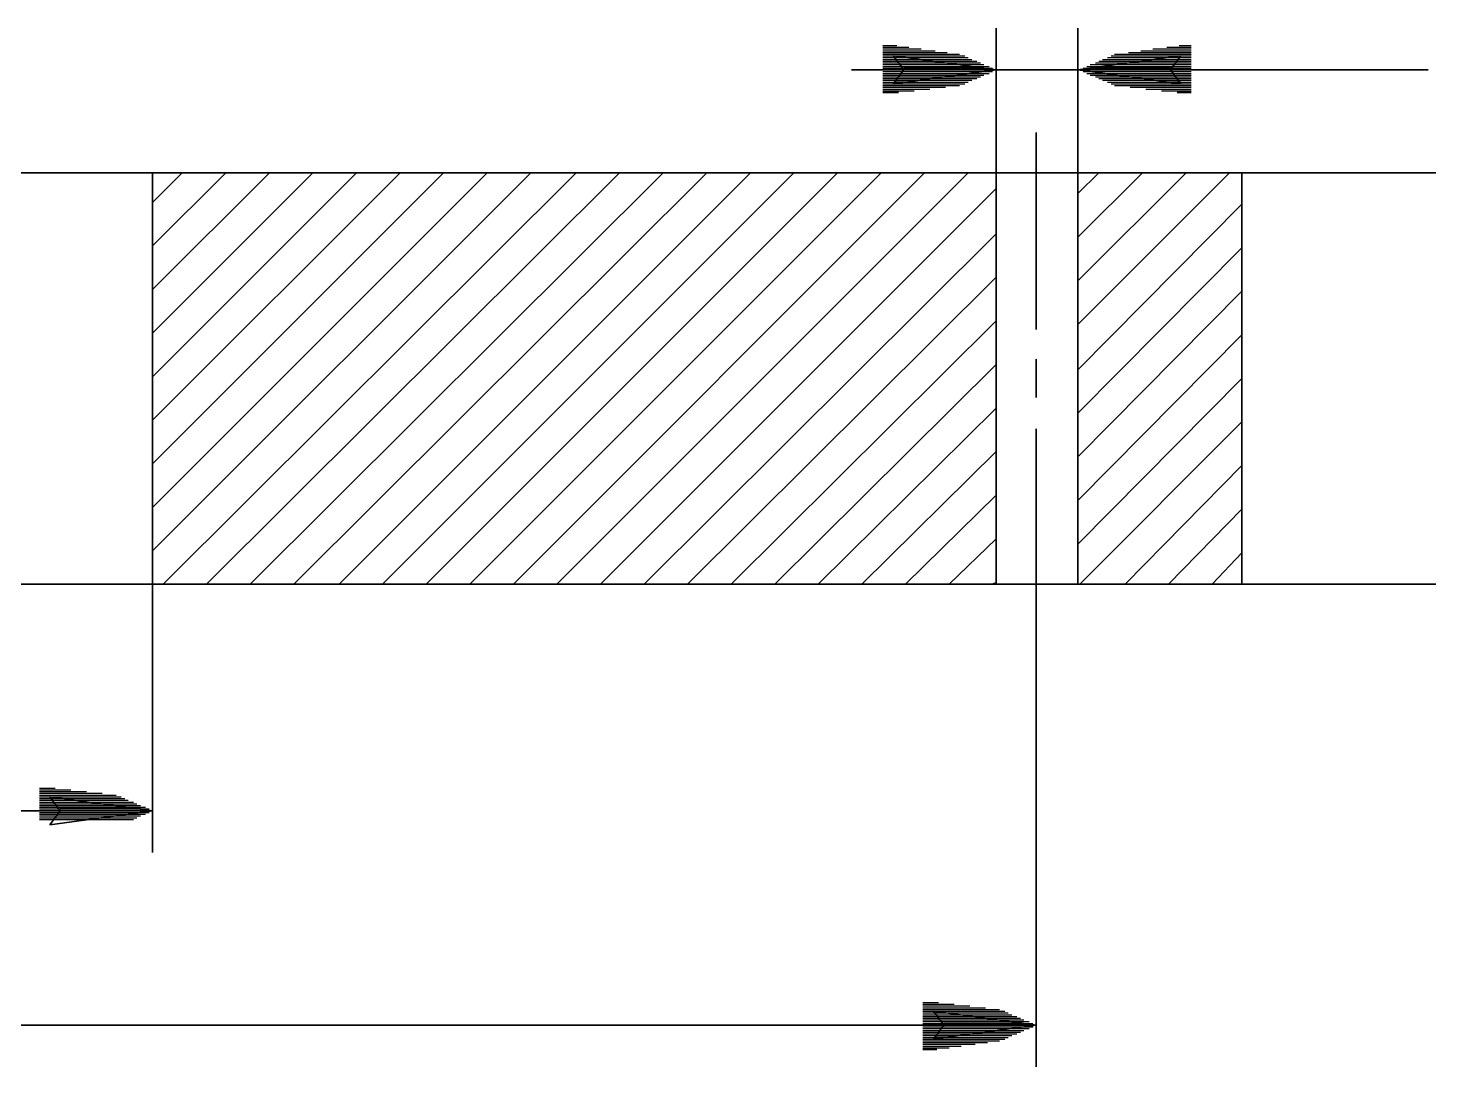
# Model space of a CAD drawing. Extents: x 1 to 210, y 1 to 298.
# Drawn here: x 108.3 to 176.4, y 129.2 to 179.7 of the extents above; entities that cross this region are included whole.
import ezdxf

# ---------------------------------------------------------------- set-up
doc = ezdxf.new("R2010")
doc.units = 0

msp = doc.modelspace()

# ---------------------------------------------------------------- linework, layer by layer
at = {"layer": 'P02021'}
msp.add_lwpolyline([(155.363331, 172.635328), (155.363331, 152.654), (155.363331, 172.635328)], dxfattribs=at)
at = {"layer": 'P02022'}
msp.add_lwpolyline([(159.342664, 152.654), (167.30133, 152.654), (159.342664, 152.654)], dxfattribs=at)
at = {"layer": 'P02023'}
msp.add_lwpolyline([(167.30133, 172.635328), (167.30133, 152.654), (167.30133, 172.635328)], dxfattribs=at)
at = {"layer": 'P02024'}
msp.add_lwpolyline([(114.384663, 152.654), (155.363331, 152.654), (114.384663, 152.654)], dxfattribs=at)
at = {"layer": 'P02026'}
msp.add_lwpolyline([(159.342664, 172.635328), (167.30133, 172.635328), (159.342664, 172.635328)], dxfattribs=at)
at = {"layer": 'P02028'}
msp.add_lwpolyline([(159.342664, 172.635328), (159.342664, 152.654), (159.342664, 172.635328)], dxfattribs=at)
at = {"layer": 'P02031'}
msp.add_lwpolyline([(114.384663, 172.635328), (155.363331, 172.635328), (114.384663, 172.635328)], dxfattribs=at)
at = {"layer": 'P02032'}
msp.add_lwpolyline([(114.384663, 152.654), (114.384663, 172.635328), (114.384663, 152.654)], dxfattribs=at)
at = {"layer": 'P02035'}
msp.add_lwpolyline([(155.363331, 152.654), (159.342664, 152.654), (155.363331, 152.654)], dxfattribs=at)
at = {"layer": 'P02038'}
msp.add_lwpolyline([(155.363331, 172.635328), (159.342664, 172.635328), (155.363331, 172.635328)], dxfattribs=at)
at = {"layer": 'P02041'}
msp.add_lwpolyline([(107.357336, 172.635328), (114.384663, 172.635328), (107.357336, 172.635328)], dxfattribs=at)
at = {"layer": 'P02043'}
msp.add_lwpolyline([(107.357336, 152.654), (114.384663, 152.654), (107.357336, 152.654)], dxfattribs=at)
at = {"layer": 'P02044'}
msp.add_lwpolyline([(157.310661, 174.582658), (157.310661, 165.015326), (157.310661, 174.582658)], dxfattribs=at)
at = {"layer": 'P02045'}
msp.add_lwpolyline([(157.310661, 163.575997), (157.310661, 161.713331), (157.310661, 163.575997)], dxfattribs=at)
at = {"layer": 'P02046'}
msp.add_lwpolyline([(157.310661, 160.189329), (157.310661, 150.621997), (157.310661, 160.189329)], dxfattribs=at)
at = {"layer": 'P02050'}
msp.add_lwpolyline([(165.862001, 152.654), (167.30133, 154.177992), (165.862001, 152.654)], dxfattribs=at)
at = {"layer": 'P02051'}
msp.add_lwpolyline([(163.745335, 152.654), (167.30133, 156.294659), (163.745335, 152.654)], dxfattribs=at)
at = {"layer": 'P02052'}
msp.add_lwpolyline([(161.628668, 152.654), (167.30133, 158.411326), (161.628668, 152.654)], dxfattribs=at)
at = {"layer": 'P02053'}
msp.add_lwpolyline([(159.427327, 152.654), (167.30133, 160.527992), (159.427327, 152.654)], dxfattribs=at)
at = {"layer": 'P02054'}
msp.add_lwpolyline([(159.342664, 154.60133), (167.30133, 162.644659), (159.342664, 154.60133)], dxfattribs=at)
at = {"layer": 'P02055'}
msp.add_lwpolyline([(159.342664, 156.717997), (167.30133, 164.761326), (159.342664, 156.717997)], dxfattribs=at)
at = {"layer": 'P02056'}
msp.add_lwpolyline([(155.193994, 152.654), (155.363331, 152.738664), (155.193994, 152.654)], dxfattribs=at)
at = {"layer": 'P02057'}
msp.add_lwpolyline([(153.077327, 152.654), (155.363331, 154.85533), (153.077327, 152.654)], dxfattribs=at)
at = {"layer": 'P02058'}
msp.add_lwpolyline([(159.342664, 158.834663), (167.30133, 166.877992), (159.342664, 158.834663)], dxfattribs=at)
at = {"layer": 'P02059'}
msp.add_lwpolyline([(159.342664, 160.95133), (167.30133, 168.994659), (159.342664, 160.95133)], dxfattribs=at)
at = {"layer": 'P02060'}
msp.add_lwpolyline([(150.960661, 152.654), (155.363331, 156.971997), (150.960661, 152.654)], dxfattribs=at)
at = {"layer": 'P02061'}
msp.add_lwpolyline([(148.843994, 152.654), (155.363331, 159.088664), (148.843994, 152.654)], dxfattribs=at)
at = {"layer": 'P02062'}
msp.add_lwpolyline([(159.342664, 163.067997), (167.30133, 171.111326), (159.342664, 163.067997)], dxfattribs=at)
at = {"layer": 'P02063'}
msp.add_lwpolyline([(159.342664, 165.269326), (166.708666, 172.635328), (159.342664, 165.269326)], dxfattribs=at)
at = {"layer": 'P02064'}
msp.add_lwpolyline([(146.727327, 152.654), (155.363331, 161.20533), (146.727327, 152.654)], dxfattribs=at)
at = {"layer": 'P02065'}
msp.add_lwpolyline([(144.610661, 152.654), (155.363331, 163.321997), (144.610661, 152.654)], dxfattribs=at)
at = {"layer": 'P02066'}
msp.add_lwpolyline([(159.342664, 167.385993), (164.591999, 172.635328), (159.342664, 167.385993)], dxfattribs=at)
at = {"layer": 'P02067'}
msp.add_lwpolyline([(159.342664, 169.50266), (162.475332, 172.635328), (159.342664, 169.50266)], dxfattribs=at)
at = {"layer": 'P02068'}
msp.add_lwpolyline([(142.493994, 152.654), (155.363331, 165.438664), (142.493994, 152.654)], dxfattribs=at)
at = {"layer": 'P02069'}
msp.add_lwpolyline([(140.377327, 152.654), (155.363331, 167.55533), (140.377327, 152.654)], dxfattribs=at)
at = {"layer": 'P02070'}
msp.add_lwpolyline([(159.342664, 171.619326), (160.358666, 172.635328), (159.342664, 171.619326)], dxfattribs=at)
at = {"layer": 'P02071'}
msp.add_lwpolyline([(138.260661, 152.654), (155.363331, 169.671997), (138.260661, 152.654)], dxfattribs=at)
at = {"layer": 'P02072'}
msp.add_lwpolyline([(136.143994, 152.654), (155.363331, 171.873327), (136.143994, 152.654)], dxfattribs=at)
at = {"layer": 'P02073'}
msp.add_lwpolyline([(134.027327, 152.654), (154.008666, 172.635328), (134.027327, 152.654)], dxfattribs=at)
at = {"layer": 'P02074'}
msp.add_lwpolyline([(131.910661, 152.654), (151.891999, 172.635328), (131.910661, 152.654)], dxfattribs=at)
at = {"layer": 'P02075'}
msp.add_lwpolyline([(129.793994, 152.654), (149.775332, 172.635328), (129.793994, 152.654)], dxfattribs=at)
at = {"layer": 'P02076'}
msp.add_lwpolyline([(127.677327, 152.654), (147.658666, 172.635328), (127.677327, 152.654)], dxfattribs=at)
at = {"layer": 'P02077'}
msp.add_lwpolyline([(125.560661, 152.654), (145.541999, 172.635328), (125.560661, 152.654)], dxfattribs=at)
at = {"layer": 'P02078'}
msp.add_lwpolyline([(123.443994, 152.654), (143.425332, 172.635328), (123.443994, 152.654)], dxfattribs=at)
at = {"layer": 'P02079'}
msp.add_lwpolyline([(121.242664, 152.654), (141.308666, 172.635328), (121.242664, 152.654)], dxfattribs=at)
at = {"layer": 'P02080'}
msp.add_lwpolyline([(119.125997, 152.654), (139.191999, 172.635328), (119.125997, 152.654)], dxfattribs=at)
at = {"layer": 'P02081'}
msp.add_lwpolyline([(117.009331, 152.654), (137.075332, 172.635328), (117.009331, 152.654)], dxfattribs=at)
at = {"layer": 'P02082'}
msp.add_lwpolyline([(114.892664, 152.654), (134.958666, 172.635328), (114.892664, 152.654)], dxfattribs=at)
at = {"layer": 'P02083'}
msp.add_lwpolyline([(114.384663, 154.262666), (132.757325, 172.635328), (114.384663, 154.262666)], dxfattribs=at)
at = {"layer": 'P02084'}
msp.add_lwpolyline([(114.384663, 156.379333), (130.640658, 172.635328), (114.384663, 156.379333)], dxfattribs=at)
at = {"layer": 'P02085'}
msp.add_lwpolyline([(114.384663, 158.496), (128.523992, 172.635328), (114.384663, 158.496)], dxfattribs=at)
at = {"layer": 'P02086'}
msp.add_lwpolyline([(114.384663, 160.612666), (126.407325, 172.635328), (114.384663, 160.612666)], dxfattribs=at)
at = {"layer": 'P02087'}
msp.add_lwpolyline([(114.384663, 162.729333), (124.290669, 172.635328), (114.384663, 162.729333)], dxfattribs=at)
at = {"layer": 'P02088'}
msp.add_lwpolyline([(114.384663, 164.846), (122.174003, 172.635328), (114.384663, 164.846)], dxfattribs=at)
at = {"layer": 'P02089'}
msp.add_lwpolyline([(114.384663, 166.962666), (120.057336, 172.635328), (114.384663, 166.962666)], dxfattribs=at)
at = {"layer": 'P02092'}
msp.add_lwpolyline([(114.384663, 169.079333), (117.940669, 172.635328), (114.384663, 169.079333)], dxfattribs=at)
at = {"layer": 'P02093'}
msp.add_lwpolyline([(114.384663, 171.196), (115.824003, 172.635328), (114.384663, 171.196)], dxfattribs=at)
at = {"layer": 'P02134'}
msp.add_lwpolyline([(165.862001, 152.654), (167.30133, 154.177992), (165.862001, 152.654)], dxfattribs=at)
at = {"layer": 'P02135'}
msp.add_lwpolyline([(163.745335, 152.654), (167.30133, 156.294659), (163.745335, 152.654)], dxfattribs=at)
at = {"layer": 'P02136'}
msp.add_lwpolyline([(161.628668, 152.654), (167.30133, 158.411326), (161.628668, 152.654)], dxfattribs=at)
at = {"layer": 'P02137'}
msp.add_lwpolyline([(159.427327, 152.654), (167.30133, 160.527992), (159.427327, 152.654)], dxfattribs=at)
at = {"layer": 'P02138'}
msp.add_lwpolyline([(159.342664, 154.60133), (167.30133, 162.644659), (159.342664, 154.60133)], dxfattribs=at)
at = {"layer": 'P02139'}
msp.add_lwpolyline([(159.342664, 156.717997), (167.30133, 164.761326), (159.342664, 156.717997)], dxfattribs=at)
at = {"layer": 'P02140'}
msp.add_lwpolyline([(155.193994, 152.654), (155.363331, 152.738664), (155.193994, 152.654)], dxfattribs=at)
at = {"layer": 'P02141'}
msp.add_lwpolyline([(153.077327, 152.654), (155.363331, 154.85533), (153.077327, 152.654)], dxfattribs=at)
at = {"layer": 'P02142'}
msp.add_lwpolyline([(159.342664, 158.834663), (167.30133, 166.877992), (159.342664, 158.834663)], dxfattribs=at)
at = {"layer": 'P02143'}
msp.add_lwpolyline([(159.342664, 160.95133), (167.30133, 168.994659), (159.342664, 160.95133)], dxfattribs=at)
at = {"layer": 'P02144'}
msp.add_lwpolyline([(150.960661, 152.654), (155.363331, 156.971997), (150.960661, 152.654)], dxfattribs=at)
at = {"layer": 'P02145'}
msp.add_lwpolyline([(148.843994, 152.654), (155.363331, 159.088664), (148.843994, 152.654)], dxfattribs=at)
at = {"layer": 'P02146'}
msp.add_lwpolyline([(159.342664, 163.067997), (167.30133, 171.111326), (159.342664, 163.067997)], dxfattribs=at)
at = {"layer": 'P02147'}
msp.add_lwpolyline([(159.342664, 165.269326), (166.708666, 172.635328), (159.342664, 165.269326)], dxfattribs=at)
at = {"layer": 'P02148'}
msp.add_lwpolyline([(146.727327, 152.654), (155.363331, 161.20533), (146.727327, 152.654)], dxfattribs=at)
at = {"layer": 'P02149'}
msp.add_lwpolyline([(144.610661, 152.654), (155.363331, 163.321997), (144.610661, 152.654)], dxfattribs=at)
at = {"layer": 'P02150'}
msp.add_lwpolyline([(159.342664, 167.385993), (164.591999, 172.635328), (159.342664, 167.385993)], dxfattribs=at)
at = {"layer": 'P02151'}
msp.add_lwpolyline([(159.342664, 169.50266), (162.475332, 172.635328), (159.342664, 169.50266)], dxfattribs=at)
at = {"layer": 'P02152'}
msp.add_lwpolyline([(142.493994, 152.654), (155.363331, 165.438664), (142.493994, 152.654)], dxfattribs=at)
at = {"layer": 'P02153'}
msp.add_lwpolyline([(140.377327, 152.654), (155.363331, 167.55533), (140.377327, 152.654)], dxfattribs=at)
at = {"layer": 'P02154'}
msp.add_lwpolyline([(159.342664, 171.619326), (160.358666, 172.635328), (159.342664, 171.619326)], dxfattribs=at)
at = {"layer": 'P02155'}
msp.add_lwpolyline([(138.260661, 152.654), (155.363331, 169.671997), (138.260661, 152.654)], dxfattribs=at)
at = {"layer": 'P02156'}
msp.add_lwpolyline([(136.143994, 152.654), (155.363331, 171.873327), (136.143994, 152.654)], dxfattribs=at)
at = {"layer": 'P02157'}
msp.add_lwpolyline([(134.027327, 152.654), (154.008666, 172.635328), (134.027327, 152.654)], dxfattribs=at)
at = {"layer": 'P02158'}
msp.add_lwpolyline([(131.910661, 152.654), (151.891999, 172.635328), (131.910661, 152.654)], dxfattribs=at)
at = {"layer": 'P02159'}
msp.add_lwpolyline([(129.793994, 152.654), (149.775332, 172.635328), (129.793994, 152.654)], dxfattribs=at)
at = {"layer": 'P02160'}
msp.add_lwpolyline([(127.677327, 152.654), (147.658666, 172.635328), (127.677327, 152.654)], dxfattribs=at)
at = {"layer": 'P02161'}
msp.add_lwpolyline([(125.560661, 152.654), (145.541999, 172.635328), (125.560661, 152.654)], dxfattribs=at)
at = {"layer": 'P02162'}
msp.add_lwpolyline([(123.443994, 152.654), (143.425332, 172.635328), (123.443994, 152.654)], dxfattribs=at)
at = {"layer": 'P02163'}
msp.add_lwpolyline([(121.242664, 152.654), (141.308666, 172.635328), (121.242664, 152.654)], dxfattribs=at)
at = {"layer": 'P02164'}
msp.add_lwpolyline([(119.125997, 152.654), (139.191999, 172.635328), (119.125997, 152.654)], dxfattribs=at)
at = {"layer": 'P02165'}
msp.add_lwpolyline([(117.009331, 152.654), (137.075332, 172.635328), (117.009331, 152.654)], dxfattribs=at)
at = {"layer": 'P02166'}
msp.add_lwpolyline([(114.892664, 152.654), (134.958666, 172.635328), (114.892664, 152.654)], dxfattribs=at)
at = {"layer": 'P02167'}
msp.add_lwpolyline([(114.384663, 154.262666), (132.757325, 172.635328), (114.384663, 154.262666)], dxfattribs=at)
at = {"layer": 'P02168'}
msp.add_lwpolyline([(114.384663, 156.379333), (130.640658, 172.635328), (114.384663, 156.379333)], dxfattribs=at)
at = {"layer": 'P02169'}
msp.add_lwpolyline([(114.384663, 158.496), (128.523992, 172.635328), (114.384663, 158.496)], dxfattribs=at)
at = {"layer": 'P02170'}
msp.add_lwpolyline([(114.384663, 160.612666), (126.407325, 172.635328), (114.384663, 160.612666)], dxfattribs=at)
at = {"layer": 'P02171'}
msp.add_lwpolyline([(114.384663, 162.729333), (124.290669, 172.635328), (114.384663, 162.729333)], dxfattribs=at)
at = {"layer": 'P02172'}
msp.add_lwpolyline([(114.384663, 164.846), (122.174003, 172.635328), (114.384663, 164.846)], dxfattribs=at)
at = {"layer": 'P02173'}
msp.add_lwpolyline([(114.384663, 166.962666), (120.057336, 172.635328), (114.384663, 166.962666)], dxfattribs=at)
at = {"layer": 'P02176'}
msp.add_lwpolyline([(114.384663, 169.079333), (117.940669, 172.635328), (114.384663, 169.079333)], dxfattribs=at)
at = {"layer": 'P02177'}
msp.add_lwpolyline([(114.384663, 171.196), (115.824003, 172.635328), (114.384663, 171.196)], dxfattribs=at)
at = {"layer": 'P02222'}
msp.add_lwpolyline([(157.310661, 152.654), (157.310661, 129.20133), (157.310661, 152.654)], dxfattribs=at)
at = {"layer": 'P02223'}
msp.add_lwpolyline([(155.363331, 172.635328), (155.363331, 179.662666), (155.363331, 172.635328)], dxfattribs=at)
at = {"layer": 'P02224'}
msp.add_lwpolyline([(159.342664, 177.630663), (164.337999, 177.630663), (159.342664, 177.630663)], dxfattribs=at)
at = {"layer": 'P02225'}
msp.add_lwpolyline([(159.342664, 172.635328), (159.342664, 179.662666), (159.342664, 172.635328)], dxfattribs=at)
at = {"layer": 'P02226'}
msp.add_lwpolyline([(164.337999, 177.630663), (176.360661, 177.630663), (164.337999, 177.630663)], dxfattribs=at)
at = {"layer": 'P02229'}
msp.add_lwpolyline([(114.384663, 152.654), (114.384663, 139.615326), (114.384663, 152.654)], dxfattribs=at)
at = {"layer": 'P02235'}
msp.add_lwpolyline([(155.363331, 152.654), (191.685328, 152.654), (155.363331, 152.654)], dxfattribs=at)
at = {"layer": 'P02236'}
msp.add_lwpolyline([(155.363331, 172.635328), (191.685328, 172.635328), (155.363331, 172.635328)], dxfattribs=at)
at = {"layer": 'P02284'}
msp.add_lwpolyline([(151.807325, 132.333998), (152.569326, 132.333998)], dxfattribs=at)
at = {"layer": 'P02285'}
msp.add_lwpolyline([(151.807325, 132.249324), (153.331328, 132.249324)], dxfattribs=at)
at = {"layer": 'P02286'}
msp.add_lwpolyline([(151.807325, 132.164661), (154.093329, 132.164661)], dxfattribs=at)
at = {"layer": 'P02287'}
msp.add_lwpolyline([(151.807325, 132.079998), (154.85533, 132.079998)], dxfattribs=at)
at = {"layer": 'P02288'}
msp.add_lwpolyline([(151.807325, 131.995335), (155.532668, 131.995335)], dxfattribs=at)
at = {"layer": 'P02289'}
msp.add_lwpolyline([(151.807325, 131.910661), (155.786658, 131.910661)], dxfattribs=at)
at = {"layer": 'P02290'}
msp.add_lwpolyline([(151.807325, 131.825997), (155.955995, 131.825997)], dxfattribs=at)
at = {"layer": 'P02291'}
msp.add_lwpolyline([(151.807325, 131.741334), (156.125332, 131.741334)], dxfattribs=at)
at = {"layer": 'P02292'}
msp.add_lwpolyline([(151.807325, 131.65666), (156.379333, 131.65666)], dxfattribs=at)
at = {"layer": 'P02293'}
msp.add_lwpolyline([(151.807325, 131.571997), (156.548659, 131.571997)], dxfattribs=at)
at = {"layer": 'P02294'}
msp.add_lwpolyline([(151.807325, 131.487334), (156.717997, 131.487334)], dxfattribs=at)
at = {"layer": 'P02295'}
msp.add_lwpolyline([(151.807325, 131.40266), (156.971997, 131.40266)], dxfattribs=at)
at = {"layer": 'P02296'}
msp.add_lwpolyline([(151.807325, 131.317997), (157.141334, 131.317997)], dxfattribs=at)
at = {"layer": 'P02297'}
msp.add_lwpolyline([(151.807325, 131.233333), (157.310661, 131.233333)], dxfattribs=at)
at = {"layer": 'P02298'}
msp.add_lwpolyline([(151.807325, 131.148659), (157.141334, 131.148659)], dxfattribs=at)
at = {"layer": 'P02299'}
msp.add_lwpolyline([(151.807325, 131.063996), (156.971997, 131.063996)], dxfattribs=at)
at = {"layer": 'P02300'}
msp.add_lwpolyline([(151.807325, 130.979333), (156.717997, 130.979333)], dxfattribs=at)
at = {"layer": 'P02301'}
msp.add_lwpolyline([(151.807325, 130.894659), (156.548659, 130.894659)], dxfattribs=at)
at = {"layer": 'P02302'}
msp.add_lwpolyline([(151.807325, 130.809996), (156.379333, 130.809996)], dxfattribs=at)
at = {"layer": 'P02303'}
msp.add_lwpolyline([(151.807325, 130.725332), (156.125332, 130.725332)], dxfattribs=at)
at = {"layer": 'P02304'}
msp.add_lwpolyline([(151.807325, 130.640658), (155.955995, 130.640658)], dxfattribs=at)
at = {"layer": 'P02305'}
msp.add_lwpolyline([(151.807325, 130.555995), (155.786658, 130.555995)], dxfattribs=at)
at = {"layer": 'P02306'}
msp.add_lwpolyline([(151.807325, 130.471332), (155.532668, 130.471332)], dxfattribs=at)
at = {"layer": 'P02307'}
msp.add_lwpolyline([(151.807325, 130.386658), (154.939994, 130.386658)], dxfattribs=at)
at = {"layer": 'P02308'}
msp.add_lwpolyline([(151.807325, 130.301995), (154.347329, 130.301995)], dxfattribs=at)
at = {"layer": 'P02309'}
msp.add_lwpolyline([(151.807325, 130.217332), (153.669991, 130.217332)], dxfattribs=at)
at = {"layer": 'P02310'}
msp.add_lwpolyline([(151.807325, 130.132658), (153.077327, 130.132658)], dxfattribs=at)
at = {"layer": 'P02311'}
msp.add_lwpolyline([(151.807325, 130.047994), (152.484663, 130.047994), (151.807325, 130.047994)], dxfattribs=at)
at = {"layer": 'P02312'}
msp.add_lwpolyline([(157.310661, 131.233333), (152.315326, 130.555995), (157.310661, 131.233333)], dxfattribs=at)
at = {"layer": 'P02313'}
msp.add_lwpolyline([(152.315326, 130.555995), (152.823327, 131.233333), (152.315326, 130.555995)], dxfattribs=at)
at = {"layer": 'P02314'}
msp.add_lwpolyline([(152.823327, 131.233333), (152.315326, 131.910661), (152.823327, 131.233333)], dxfattribs=at)
at = {"layer": 'P02315'}
msp.add_lwpolyline([(152.315326, 131.910661), (157.310661, 131.233333), (152.315326, 131.910661)], dxfattribs=at)
at = {"layer": 'P02316'}
msp.add_lwpolyline([(152.823327, 131.233333), (157.310661, 131.233333)], dxfattribs=at)
at = {"layer": 'P02317'}
msp.add_lwpolyline([(152.823327, 131.148659), (156.717997, 131.148659)], dxfattribs=at)
at = {"layer": 'P02318'}
msp.add_lwpolyline([(152.738664, 131.063996), (156.125332, 131.063996)], dxfattribs=at)
at = {"layer": 'P02319'}
msp.add_lwpolyline([(152.654, 130.979333), (155.447994, 130.979333)], dxfattribs=at)
at = {"layer": 'P02320'}
msp.add_lwpolyline([(152.569326, 130.894659), (154.85533, 130.894659)], dxfattribs=at)
at = {"layer": 'P02321'}
msp.add_lwpolyline([(152.569326, 130.809996), (154.262666, 130.809996)], dxfattribs=at)
at = {"layer": 'P02322'}
msp.add_lwpolyline([(152.484663, 130.725332), (153.585328, 130.725332)], dxfattribs=at)
at = {"layer": 'P02323'}
msp.add_lwpolyline([(152.4, 130.640658), (152.992664, 130.640658), (152.4, 130.640658)], dxfattribs=at)
at = {"layer": 'P02324'}
msp.add_lwpolyline([(152.4, 131.825997), (152.992664, 131.825997)], dxfattribs=at)
at = {"layer": 'P02325'}
msp.add_lwpolyline([(152.484663, 131.741334), (153.585328, 131.741334)], dxfattribs=at)
at = {"layer": 'P02326'}
msp.add_lwpolyline([(152.569326, 131.65666), (154.262666, 131.65666)], dxfattribs=at)
at = {"layer": 'P02327'}
msp.add_lwpolyline([(152.569326, 131.571997), (154.85533, 131.571997)], dxfattribs=at)
at = {"layer": 'P02328'}
msp.add_lwpolyline([(152.654, 131.487334), (155.447994, 131.487334)], dxfattribs=at)
at = {"layer": 'P02329'}
msp.add_lwpolyline([(152.738664, 131.40266), (156.125332, 131.40266)], dxfattribs=at)
at = {"layer": 'P02330'}
msp.add_lwpolyline([(152.823327, 131.317997), (156.717997, 131.317997), (152.823327, 131.317997)], dxfattribs=at)
at = {"layer": 'P02331'}
msp.add_lwpolyline([(57.319332, 131.233333), (157.310661, 131.233333), (57.319332, 131.233333)], dxfattribs=at)
at = {"layer": 'P02332'}
msp.add_lwpolyline([(149.859996, 178.815991), (150.537334, 178.815991)], dxfattribs=at)
at = {"layer": 'P02333'}
msp.add_lwpolyline([(149.859996, 178.731328), (151.129998, 178.731328)], dxfattribs=at)
at = {"layer": 'P02334'}
msp.add_lwpolyline([(149.859996, 178.646665), (151.722662, 178.646665)], dxfattribs=at)
at = {"layer": 'P02335'}
msp.add_lwpolyline([(149.859996, 178.561991), (152.4, 178.561991)], dxfattribs=at)
at = {"layer": 'P02336'}
msp.add_lwpolyline([(149.859996, 178.477327), (152.992664, 178.477327)], dxfattribs=at)
at = {"layer": 'P02337'}
msp.add_lwpolyline([(149.859996, 178.392664), (153.585328, 178.392664)], dxfattribs=at)
at = {"layer": 'P02338'}
msp.add_lwpolyline([(149.859996, 178.30799), (153.839329, 178.30799)], dxfattribs=at)
at = {"layer": 'P02339'}
msp.add_lwpolyline([(149.859996, 178.223327), (154.008666, 178.223327)], dxfattribs=at)
at = {"layer": 'P02340'}
msp.add_lwpolyline([(149.859996, 178.138664), (154.177992, 178.138664)], dxfattribs=at)
at = {"layer": 'P02341'}
msp.add_lwpolyline([(149.859996, 178.05399), (154.431993, 178.05399)], dxfattribs=at)
at = {"layer": 'P02342'}
msp.add_lwpolyline([(149.859996, 177.969326), (154.60133, 177.969326)], dxfattribs=at)
at = {"layer": 'P02343'}
msp.add_lwpolyline([(149.859996, 177.884663), (154.770667, 177.884663)], dxfattribs=at)
at = {"layer": 'P02344'}
msp.add_lwpolyline([(149.859996, 177.8), (155.024668, 177.8)], dxfattribs=at)
at = {"layer": 'P02345'}
msp.add_lwpolyline([(149.859996, 177.715326), (155.193994, 177.715326)], dxfattribs=at)
at = {"layer": 'P02346'}
msp.add_lwpolyline([(149.859996, 177.630663), (155.363331, 177.630663)], dxfattribs=at)
at = {"layer": 'P02347'}
msp.add_lwpolyline([(149.859996, 177.546), (155.193994, 177.546)], dxfattribs=at)
at = {"layer": 'P02348'}
msp.add_lwpolyline([(149.859996, 177.461326), (155.024668, 177.461326)], dxfattribs=at)
at = {"layer": 'P02349'}
msp.add_lwpolyline([(149.859996, 177.376662), (154.770667, 177.376662)], dxfattribs=at)
at = {"layer": 'P02350'}
msp.add_lwpolyline([(149.859996, 177.291999), (154.60133, 177.291999)], dxfattribs=at)
at = {"layer": 'P02351'}
msp.add_lwpolyline([(149.859996, 177.207325), (154.431993, 177.207325)], dxfattribs=at)
at = {"layer": 'P02352'}
msp.add_lwpolyline([(149.859996, 177.122662), (154.177992, 177.122662)], dxfattribs=at)
at = {"layer": 'P02353'}
msp.add_lwpolyline([(149.859996, 177.037999), (154.008666, 177.037999)], dxfattribs=at)
at = {"layer": 'P02354'}
msp.add_lwpolyline([(149.859996, 176.953325), (153.839329, 176.953325)], dxfattribs=at)
at = {"layer": 'P02355'}
msp.add_lwpolyline([(149.859996, 176.868661), (153.585328, 176.868661)], dxfattribs=at)
at = {"layer": 'P02356'}
msp.add_lwpolyline([(149.859996, 176.783998), (152.908001, 176.783998)], dxfattribs=at)
at = {"layer": 'P02357'}
msp.add_lwpolyline([(149.859996, 176.699324), (152.146, 176.699324)], dxfattribs=at)
at = {"layer": 'P02358'}
msp.add_lwpolyline([(149.859996, 176.614661), (151.383998, 176.614661)], dxfattribs=at)
at = {"layer": 'P02359'}
msp.add_lwpolyline([(149.859996, 176.529998), (150.621997, 176.529998), (149.859996, 176.529998)], dxfattribs=at)
at = {"layer": 'P02360'}
msp.add_lwpolyline([(155.363331, 177.630663), (150.367997, 178.30799), (155.363331, 177.630663)], dxfattribs=at)
at = {"layer": 'P02361'}
msp.add_lwpolyline([(150.367997, 178.30799), (150.875997, 177.630663), (150.367997, 178.30799)], dxfattribs=at)
at = {"layer": 'P02362'}
msp.add_lwpolyline([(150.875997, 177.630663), (150.367997, 176.953325), (150.875997, 177.630663)], dxfattribs=at)
at = {"layer": 'P02363'}
msp.add_lwpolyline([(150.367997, 176.953325), (155.363331, 177.630663), (150.367997, 176.953325)], dxfattribs=at)
at = {"layer": 'P02364'}
msp.add_lwpolyline([(155.363331, 177.630663), (148.335993, 177.630663), (155.363331, 177.630663)], dxfattribs=at)
at = {"layer": 'P02365'}
msp.add_lwpolyline([(150.45266, 178.223327), (151.045335, 178.223327)], dxfattribs=at)
at = {"layer": 'P02366'}
msp.add_lwpolyline([(150.537334, 178.138664), (151.637999, 178.138664)], dxfattribs=at)
at = {"layer": 'P02367'}
msp.add_lwpolyline([(150.621997, 178.05399), (152.315326, 178.05399)], dxfattribs=at)
at = {"layer": 'P02368'}
msp.add_lwpolyline([(150.621997, 177.969326), (152.908001, 177.969326)], dxfattribs=at)
at = {"layer": 'P02369'}
msp.add_lwpolyline([(150.70666, 177.884663), (153.500665, 177.884663)], dxfattribs=at)
at = {"layer": 'P02370'}
msp.add_lwpolyline([(150.791334, 177.8), (154.177992, 177.8)], dxfattribs=at)
at = {"layer": 'P02371'}
msp.add_lwpolyline([(150.875997, 177.715326), (154.770667, 177.715326), (150.875997, 177.715326)], dxfattribs=at)
at = {"layer": 'P02372'}
msp.add_lwpolyline([(150.875997, 177.630663), (155.363331, 177.630663)], dxfattribs=at)
at = {"layer": 'P02373'}
msp.add_lwpolyline([(150.875997, 177.546), (154.770667, 177.546)], dxfattribs=at)
at = {"layer": 'P02374'}
msp.add_lwpolyline([(150.791334, 177.461326), (154.177992, 177.461326)], dxfattribs=at)
at = {"layer": 'P02375'}
msp.add_lwpolyline([(150.70666, 177.376662), (153.500665, 177.376662)], dxfattribs=at)
at = {"layer": 'P02376'}
msp.add_lwpolyline([(150.621997, 177.291999), (152.908001, 177.291999)], dxfattribs=at)
at = {"layer": 'P02377'}
msp.add_lwpolyline([(150.621997, 177.207325), (152.315326, 177.207325)], dxfattribs=at)
at = {"layer": 'P02378'}
msp.add_lwpolyline([(150.537334, 177.122662), (151.637999, 177.122662)], dxfattribs=at)
at = {"layer": 'P02379'}
msp.add_lwpolyline([(150.45266, 177.037999), (151.045335, 177.037999), (150.45266, 177.037999)], dxfattribs=at)
at = {"layer": 'P02380'}
msp.add_lwpolyline([(164.253325, 178.815991), (164.846, 178.815991)], dxfattribs=at)
at = {"layer": 'P02381'}
msp.add_lwpolyline([(163.660661, 178.731328), (164.846, 178.731328)], dxfattribs=at)
at = {"layer": 'P02382'}
msp.add_lwpolyline([(162.983333, 178.646665), (164.846, 178.646665)], dxfattribs=at)
at = {"layer": 'P02383'}
msp.add_lwpolyline([(162.390658, 178.561991), (164.846, 178.561991)], dxfattribs=at)
at = {"layer": 'P02384'}
msp.add_lwpolyline([(161.797994, 178.477327), (164.846, 178.477327)], dxfattribs=at)
at = {"layer": 'P02385'}
msp.add_lwpolyline([(161.120667, 178.392664), (164.846, 178.392664)], dxfattribs=at)
at = {"layer": 'P02386'}
msp.add_lwpolyline([(160.95133, 178.30799), (164.846, 178.30799)], dxfattribs=at)
at = {"layer": 'P02387'}
msp.add_lwpolyline([(160.781993, 178.223327), (164.846, 178.223327)], dxfattribs=at)
at = {"layer": 'P02388'}
msp.add_lwpolyline([(160.527992, 178.138664), (164.846, 178.138664)], dxfattribs=at)
at = {"layer": 'P02389'}
msp.add_lwpolyline([(160.358666, 178.05399), (164.846, 178.05399)], dxfattribs=at)
at = {"layer": 'P02390'}
msp.add_lwpolyline([(160.189329, 177.969326), (164.846, 177.969326)], dxfattribs=at)
at = {"layer": 'P02391'}
msp.add_lwpolyline([(159.935328, 177.884663), (164.846, 177.884663)], dxfattribs=at)
at = {"layer": 'P02392'}
msp.add_lwpolyline([(159.766002, 177.8), (164.846, 177.8)], dxfattribs=at)
at = {"layer": 'P02393'}
msp.add_lwpolyline([(159.596665, 177.715326), (164.846, 177.715326)], dxfattribs=at)
at = {"layer": 'P02394'}
msp.add_lwpolyline([(159.342664, 177.630663), (164.846, 177.630663)], dxfattribs=at)
at = {"layer": 'P02395'}
msp.add_lwpolyline([(159.596665, 177.546), (164.846, 177.546)], dxfattribs=at)
at = {"layer": 'P02396'}
msp.add_lwpolyline([(159.766002, 177.461326), (164.846, 177.461326)], dxfattribs=at)
at = {"layer": 'P02397'}
msp.add_lwpolyline([(159.935328, 177.376662), (164.846, 177.376662)], dxfattribs=at)
at = {"layer": 'P02398'}
msp.add_lwpolyline([(160.189329, 177.291999), (164.846, 177.291999)], dxfattribs=at)
at = {"layer": 'P02399'}
msp.add_lwpolyline([(160.358666, 177.207325), (164.846, 177.207325)], dxfattribs=at)
at = {"layer": 'P02400'}
msp.add_lwpolyline([(160.527992, 177.122662), (164.846, 177.122662)], dxfattribs=at)
at = {"layer": 'P02401'}
msp.add_lwpolyline([(160.781993, 177.037999), (164.846, 177.037999)], dxfattribs=at)
at = {"layer": 'P02402'}
msp.add_lwpolyline([(160.95133, 176.953325), (164.846, 176.953325)], dxfattribs=at)
at = {"layer": 'P02403'}
msp.add_lwpolyline([(161.120667, 176.868661), (164.846, 176.868661)], dxfattribs=at)
at = {"layer": 'P02404'}
msp.add_lwpolyline([(161.882668, 176.783998), (164.846, 176.783998)], dxfattribs=at)
at = {"layer": 'P02405'}
msp.add_lwpolyline([(162.644659, 176.699324), (164.846, 176.699324)], dxfattribs=at)
at = {"layer": 'P02406'}
msp.add_lwpolyline([(163.40666, 176.614661), (164.846, 176.614661)], dxfattribs=at)
at = {"layer": 'P02407'}
msp.add_lwpolyline([(164.168661, 176.529998), (164.846, 176.529998), (164.168661, 176.529998)], dxfattribs=at)
at = {"layer": 'P02408'}
msp.add_lwpolyline([(159.342664, 177.630663), (164.337999, 176.953325), (159.342664, 177.630663)], dxfattribs=at)
at = {"layer": 'P02409'}
msp.add_lwpolyline([(164.337999, 176.953325), (163.829998, 177.630663), (164.337999, 176.953325)], dxfattribs=at)
at = {"layer": 'P02410'}
msp.add_lwpolyline([(163.829998, 177.630663), (164.337999, 178.30799), (163.829998, 177.630663)], dxfattribs=at)
at = {"layer": 'P02411'}
msp.add_lwpolyline([(164.337999, 178.30799), (159.342664, 177.630663), (164.337999, 178.30799)], dxfattribs=at)
at = {"layer": 'P02412'}
msp.add_lwpolyline([(159.342664, 177.630663), (166.369991, 177.630663), (159.342664, 177.630663)], dxfattribs=at)
at = {"layer": 'P02413'}
msp.add_lwpolyline([(159.342664, 177.630663), (163.829998, 177.630663)], dxfattribs=at)
at = {"layer": 'P02414'}
msp.add_lwpolyline([(160.019991, 177.546), (163.914661, 177.546)], dxfattribs=at)
at = {"layer": 'P02415'}
msp.add_lwpolyline([(160.612666, 177.461326), (163.999324, 177.461326)], dxfattribs=at)
at = {"layer": 'P02416'}
msp.add_lwpolyline([(161.289994, 177.376662), (164.083998, 177.376662)], dxfattribs=at)
at = {"layer": 'P02417'}
msp.add_lwpolyline([(161.882668, 177.291999), (164.083998, 177.291999)], dxfattribs=at)
at = {"layer": 'P02418'}
msp.add_lwpolyline([(162.475332, 177.207325), (164.168661, 177.207325)], dxfattribs=at)
at = {"layer": 'P02419'}
msp.add_lwpolyline([(163.15266, 177.122662), (164.253325, 177.122662)], dxfattribs=at)
at = {"layer": 'P02420'}
msp.add_lwpolyline([(163.745335, 177.037999), (164.337999, 177.037999), (163.745335, 177.037999)], dxfattribs=at)
at = {"layer": 'P02421'}
msp.add_lwpolyline([(163.745335, 178.223327), (164.337999, 178.223327)], dxfattribs=at)
at = {"layer": 'P02422'}
msp.add_lwpolyline([(163.15266, 178.138664), (164.253325, 178.138664)], dxfattribs=at)
at = {"layer": 'P02423'}
msp.add_lwpolyline([(162.475332, 178.05399), (164.168661, 178.05399)], dxfattribs=at)
at = {"layer": 'P02424'}
msp.add_lwpolyline([(161.882668, 177.969326), (164.083998, 177.969326)], dxfattribs=at)
at = {"layer": 'P02425'}
msp.add_lwpolyline([(161.289994, 177.884663), (164.083998, 177.884663)], dxfattribs=at)
at = {"layer": 'P02426'}
msp.add_lwpolyline([(160.612666, 177.8), (163.999324, 177.8)], dxfattribs=at)
at = {"layer": 'P02427'}
msp.add_lwpolyline([(160.019991, 177.715326), (163.914661, 177.715326), (160.019991, 177.715326)], dxfattribs=at)
at = {"layer": 'P02428'}
msp.add_lwpolyline([(155.363331, 177.630663), (159.342664, 177.630663), (155.363331, 177.630663)], dxfattribs=at)
at = {"layer": 'P02465'}
msp.add_lwpolyline([(108.881328, 142.747994), (109.643329, 142.747994)], dxfattribs=at)
at = {"layer": 'P02466'}
msp.add_lwpolyline([(108.881328, 142.663331), (110.40533, 142.663331)], dxfattribs=at)
at = {"layer": 'P02467'}
msp.add_lwpolyline([(108.881328, 142.578657), (111.167332, 142.578657)], dxfattribs=at)
at = {"layer": 'P02468'}
msp.add_lwpolyline([(108.881328, 142.493994), (111.929333, 142.493994)], dxfattribs=at)
at = {"layer": 'P02469'}
msp.add_lwpolyline([(108.881328, 142.409331), (112.60666, 142.409331)], dxfattribs=at)
at = {"layer": 'P02470'}
msp.add_lwpolyline([(108.881328, 142.324668), (112.860661, 142.324668)], dxfattribs=at)
at = {"layer": 'P02471'}
msp.add_lwpolyline([(108.881328, 142.239994), (113.029998, 142.239994)], dxfattribs=at)
at = {"layer": 'P02472'}
msp.add_lwpolyline([(108.881328, 142.15533), (113.199335, 142.15533)], dxfattribs=at)
at = {"layer": 'P02473'}
msp.add_lwpolyline([(108.881328, 142.070667), (113.453335, 142.070667)], dxfattribs=at)
at = {"layer": 'P02474'}
msp.add_lwpolyline([(108.881328, 141.985993), (113.622662, 141.985993)], dxfattribs=at)
at = {"layer": 'P02475'}
msp.add_lwpolyline([(108.881328, 141.90133), (113.791999, 141.90133)], dxfattribs=at)
at = {"layer": 'P02476'}
msp.add_lwpolyline([(108.881328, 141.816667), (114.046, 141.816667)], dxfattribs=at)
at = {"layer": 'P02477'}
msp.add_lwpolyline([(108.881328, 141.731993), (114.215326, 141.731993)], dxfattribs=at)
at = {"layer": 'P02478'}
msp.add_lwpolyline([(108.881328, 141.647329), (114.384663, 141.647329)], dxfattribs=at)
at = {"layer": 'P02479'}
msp.add_lwpolyline([(108.881328, 141.562666), (114.215326, 141.562666)], dxfattribs=at)
at = {"layer": 'P02480'}
msp.add_lwpolyline([(108.881328, 141.477992), (114.046, 141.477992)], dxfattribs=at)
at = {"layer": 'P02481'}
msp.add_lwpolyline([(108.881328, 141.393329), (113.791999, 141.393329)], dxfattribs=at)
at = {"layer": 'P02482'}
msp.add_lwpolyline([(108.881328, 141.308666), (113.622662, 141.308666)], dxfattribs=at)
at = {"layer": 'P02483'}
msp.add_lwpolyline([(108.881328, 141.223992), (113.453335, 141.223992)], dxfattribs=at)
at = {"layer": 'P02484'}
msp.add_lwpolyline([(114.384663, 141.647329), (109.389329, 140.969991), (114.384663, 141.647329)], dxfattribs=at)
at = {"layer": 'P02485'}
msp.add_lwpolyline([(109.389329, 140.969991), (109.897329, 141.647329), (109.389329, 140.969991)], dxfattribs=at)
at = {"layer": 'P02486'}
msp.add_lwpolyline([(109.897329, 141.647329), (109.389329, 142.324668), (109.897329, 141.647329)], dxfattribs=at)
at = {"layer": 'P02487'}
msp.add_lwpolyline([(109.389329, 142.324668), (114.384663, 141.647329), (109.389329, 142.324668)], dxfattribs=at)
at = {"layer": 'P02488'}
msp.add_lwpolyline([(109.897329, 141.647329), (114.384663, 141.647329)], dxfattribs=at)
at = {"layer": 'P02489'}
msp.add_lwpolyline([(109.897329, 141.562666), (113.791999, 141.562666)], dxfattribs=at)
at = {"layer": 'P02490'}
msp.add_lwpolyline([(109.812666, 141.477992), (113.199335, 141.477992)], dxfattribs=at)
at = {"layer": 'P02491'}
msp.add_lwpolyline([(109.727992, 141.393329), (112.521997, 141.393329)], dxfattribs=at)
at = {"layer": 'P02492'}
msp.add_lwpolyline([(109.643329, 141.308666), (111.929333, 141.308666)], dxfattribs=at)
at = {"layer": 'P02493'}
msp.add_lwpolyline([(109.643329, 141.223992), (111.336669, 141.223992)], dxfattribs=at)
at = {"layer": 'P02494'}
msp.add_lwpolyline([(109.474003, 142.239994), (110.066667, 142.239994)], dxfattribs=at)
at = {"layer": 'P02495'}
msp.add_lwpolyline([(109.558666, 142.15533), (110.659331, 142.15533)], dxfattribs=at)
at = {"layer": 'P02496'}
msp.add_lwpolyline([(109.643329, 142.070667), (111.336669, 142.070667)], dxfattribs=at)
at = {"layer": 'P02497'}
msp.add_lwpolyline([(109.643329, 141.985993), (111.929333, 141.985993)], dxfattribs=at)
at = {"layer": 'P02498'}
msp.add_lwpolyline([(109.727992, 141.90133), (112.521997, 141.90133)], dxfattribs=at)
at = {"layer": 'P02499'}
msp.add_lwpolyline([(109.812666, 141.816667), (113.199335, 141.816667)], dxfattribs=at)
at = {"layer": 'P02500'}
msp.add_lwpolyline([(109.897329, 141.731993), (113.791999, 141.731993), (109.897329, 141.731993)], dxfattribs=at)
at = {"layer": 'P02501'}
msp.add_lwpolyline([(100.245335, 141.647329), (114.384663, 141.647329), (100.245335, 141.647329)], dxfattribs=at)

doc.saveas('drawing.dxf')
